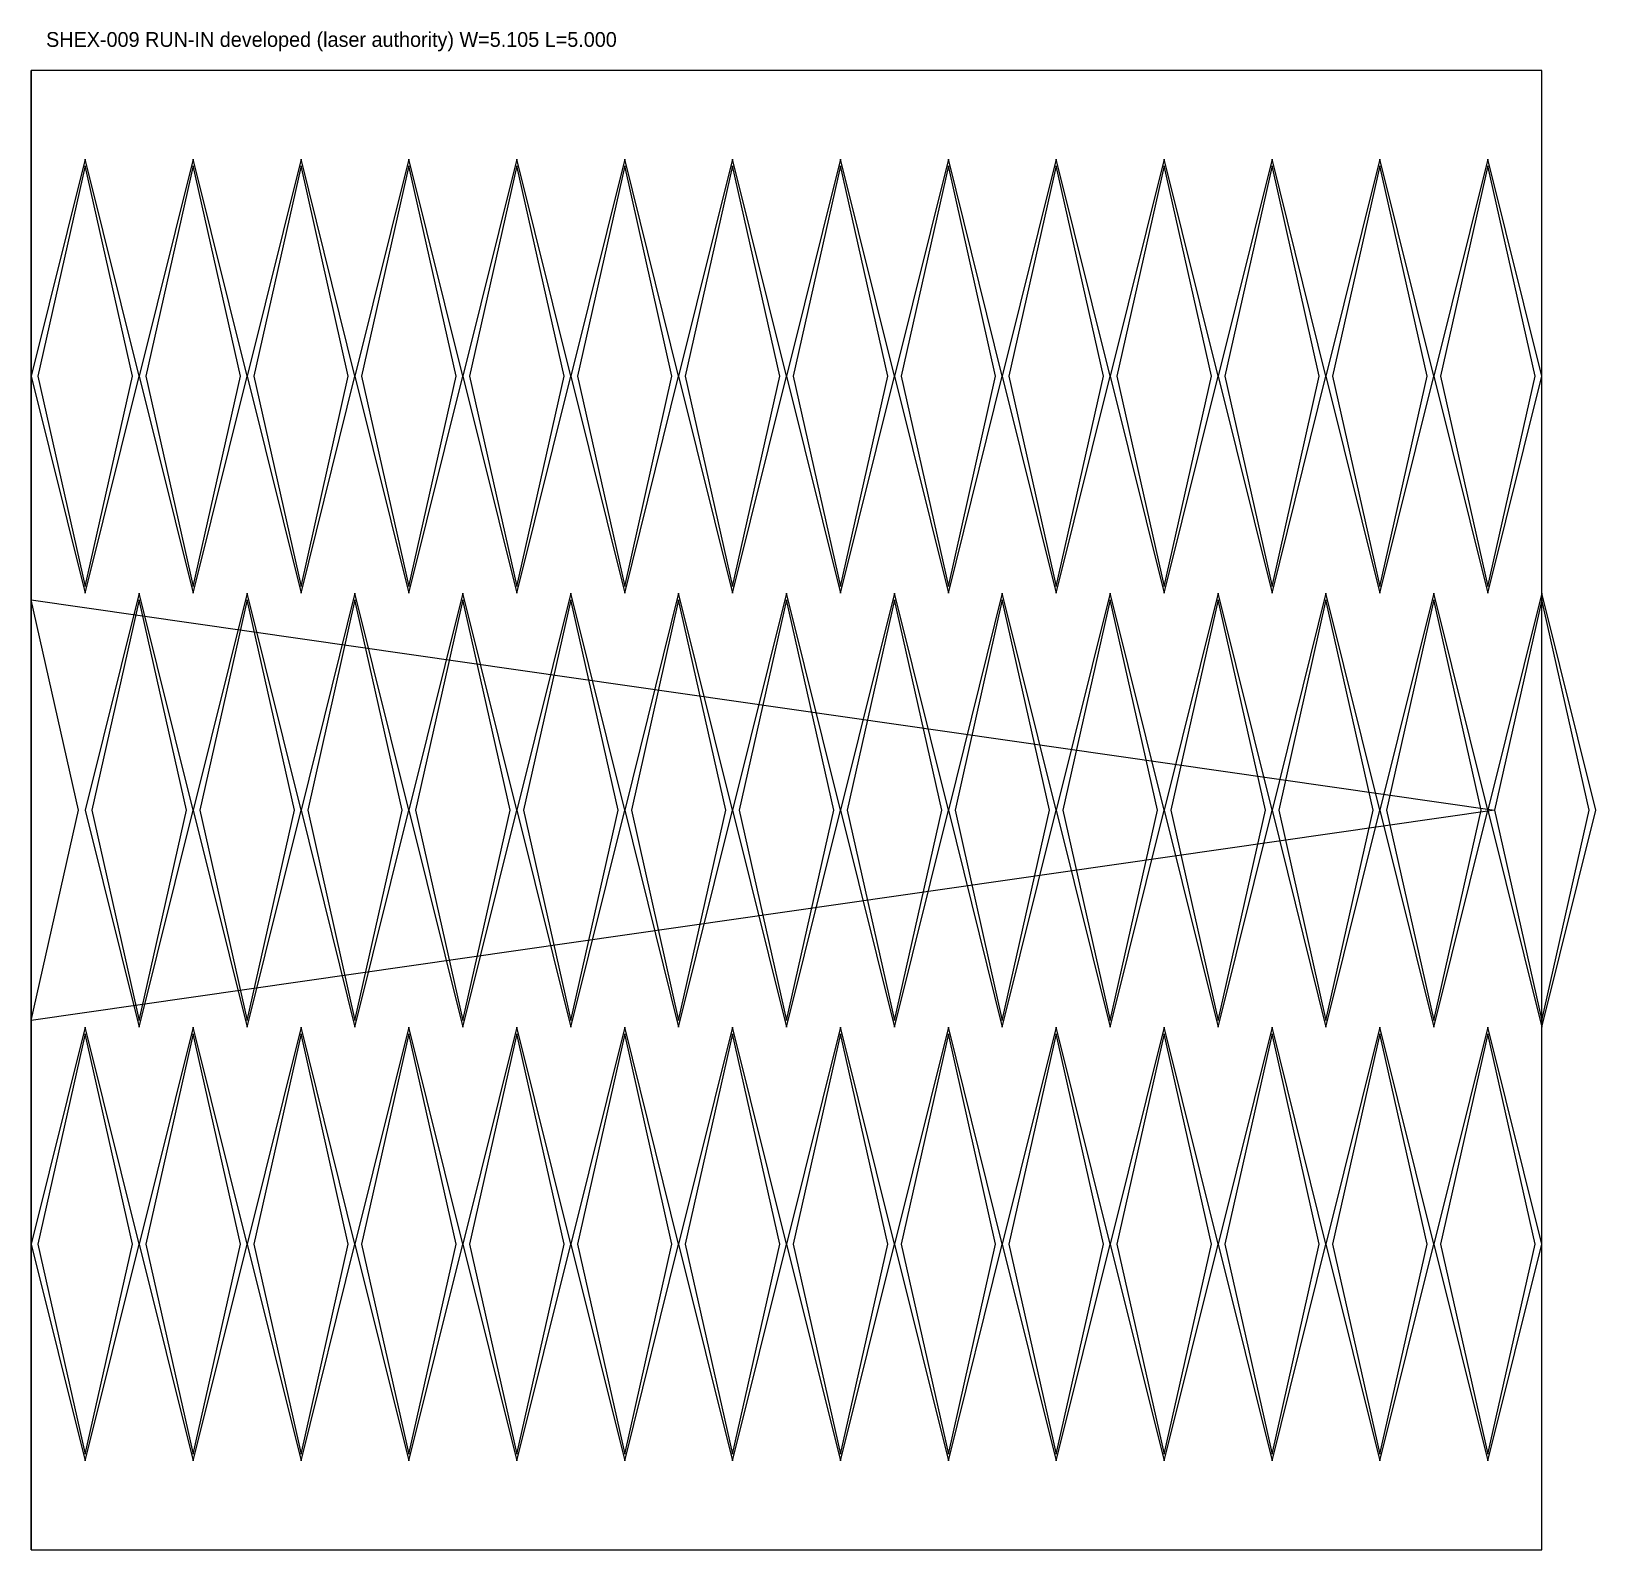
# Model space of a CAD drawing. Header units: metres. Extents: x 0 to 5.29, y 0 to 5.13.
import ezdxf

# ---------------------------------------------------------------- set-up
doc = ezdxf.new("R2010")
doc.units = ezdxf.units.M

msp = doc.modelspace()

# ---------------------------------------------------------------- linework, layer by layer
at = {"layer": 'LASER_KERF'}
for points in [[(0.1823, 3.2558), (0.3421, 3.9667), (0.1823, 4.6775), (0.0225, 3.9667), (0.1823, 3.2558)], [(0.547, 3.2558), (0.7068, 3.9667), (0.547, 4.6775), (0.3871, 3.9667), (0.547, 3.2558)], [(0.9116, 3.2558), (1.0714, 3.9667), (0.9116, 4.6775), (0.7518, 3.9667), (0.9116, 3.2558)], [(1.2763, 3.2558), (1.4361, 3.9667), (1.2763, 4.6775), (1.1164, 3.9667), (1.2763, 3.2558)], [(1.6409, 3.2558), (1.8007, 3.9667), (1.6409, 4.6775), (1.4811, 3.9667), (1.6409, 3.2558)], [(2.0056, 3.2558), (2.1654, 3.9667), (2.0056, 4.6775), (1.8457, 3.9667), (2.0056, 3.2558)], [(2.3702, 3.2558), (2.53, 3.9667), (2.3702, 4.6775), (2.2104, 3.9667), (2.3702, 3.2558)], [(2.7349, 3.2558), (2.8947, 3.9667), (2.7349, 4.6775), (2.575, 3.9667), (2.7349, 3.2558)], [(3.0995, 3.2558), (3.2593, 3.9667), (3.0995, 4.6775), (2.9397, 3.9667), (3.0995, 3.2558)], [(3.4642, 3.2558), (3.624, 3.9667), (3.4642, 4.6775), (3.3043, 3.9667), (3.4642, 3.2558)], [(3.8288, 3.2558), (3.9886, 3.9667), (3.8288, 4.6775), (3.669, 3.9667), (3.8288, 3.2558)], [(4.1935, 3.2558), (4.3533, 3.9667), (4.1935, 4.6775), (4.0336, 3.9667), (4.1935, 3.2558)], [(4.5581, 3.2558), (4.7179, 3.9667), (4.5581, 4.6775), (4.3983, 3.9667), (4.5581, 3.2558)], [(4.9228, 3.2558), (5.0826, 3.9667), (4.9228, 4.6775), (4.7629, 3.9667), (4.9228, 3.2558)], [(0, 1.7892), (0.1598, 2.5), (0, 3.2108), (4.9453, 2.5), (0, 1.7892)], [(0.3646, 1.7892), (0.5245, 2.5), (0.3646, 3.2108), (0.2048, 2.5), (0.3646, 1.7892)], [(0.7293, 1.7892), (0.8891, 2.5), (0.7293, 3.2108), (0.5695, 2.5), (0.7293, 1.7892)], [(1.0939, 1.7892), (1.2538, 2.5), (1.0939, 3.2108), (0.9341, 2.5), (1.0939, 1.7892)], [(1.4586, 1.7892), (1.6184, 2.5), (1.4586, 3.2108), (1.2988, 2.5), (1.4586, 1.7892)], [(1.8232, 1.7892), (1.9831, 2.5), (1.8232, 3.2108), (1.6634, 2.5), (1.8232, 1.7892)], [(2.1879, 1.7892), (2.3477, 2.5), (2.1879, 3.2108), (2.0281, 2.5), (2.1879, 1.7892)], [(2.5525, 1.7892), (2.7124, 2.5), (2.5525, 3.2108), (2.3927, 2.5), (2.5525, 1.7892)], [(2.9172, 1.7892), (3.077, 2.5), (2.9172, 3.2108), (2.7574, 2.5), (2.9172, 1.7892)], [(3.2818, 1.7892), (3.4417, 2.5), (3.2818, 3.2108), (3.122, 2.5), (3.2818, 1.7892)], [(3.6465, 1.7892), (3.8063, 2.5), (3.6465, 3.2108), (3.4867, 2.5), (3.6465, 1.7892)], [(4.0111, 1.7892), (4.171, 2.5), (4.0111, 3.2108), (3.8513, 2.5), (4.0111, 1.7892)], [(4.3758, 1.7892), (4.5356, 2.5), (4.3758, 3.2108), (4.216, 2.5), (4.3758, 1.7892)], [(4.7404, 1.7892), (4.9003, 2.5), (4.7404, 3.2108), (4.5806, 2.5), (4.7404, 1.7892)], [(5.1051, 1.7892), (5.2649, 2.5), (5.1051, 3.2108), (4.9453, 2.5), (5.1051, 1.7892)], [(0.1823, 0.3225), (0.3421, 1.0333), (0.1823, 1.7442), (0.0225, 1.0333), (0.1823, 0.3225)], [(0.547, 0.3225), (0.7068, 1.0333), (0.547, 1.7442), (0.3871, 1.0333), (0.547, 0.3225)], [(0.9116, 0.3225), (1.0714, 1.0333), (0.9116, 1.7442), (0.7518, 1.0333), (0.9116, 0.3225)], [(1.2763, 0.3225), (1.4361, 1.0333), (1.2763, 1.7442), (1.1164, 1.0333), (1.2763, 0.3225)], [(1.6409, 0.3225), (1.8007, 1.0333), (1.6409, 1.7442), (1.4811, 1.0333), (1.6409, 0.3225)], [(2.0056, 0.3225), (2.1654, 1.0333), (2.0056, 1.7442), (1.8457, 1.0333), (2.0056, 0.3225)], [(2.3702, 0.3225), (2.53, 1.0333), (2.3702, 1.7442), (2.2104, 1.0333), (2.3702, 0.3225)], [(2.7349, 0.3225), (2.8947, 1.0333), (2.7349, 1.7442), (2.575, 1.0333), (2.7349, 0.3225)], [(3.0995, 0.3225), (3.2593, 1.0333), (3.0995, 1.7442), (2.9397, 1.0333), (3.0995, 0.3225)], [(3.4642, 0.3225), (3.624, 1.0333), (3.4642, 1.7442), (3.3043, 1.0333), (3.4642, 0.3225)], [(3.8288, 0.3225), (3.9886, 1.0333), (3.8288, 1.7442), (3.669, 1.0333), (3.8288, 0.3225)], [(4.1935, 0.3225), (4.3533, 1.0333), (4.1935, 1.7442), (4.0336, 1.0333), (4.1935, 0.3225)], [(4.5581, 0.3225), (4.7179, 1.0333), (4.5581, 1.7442), (4.3983, 1.0333), (4.5581, 0.3225)], [(4.9228, 0.3225), (5.0826, 1.0333), (4.9228, 1.7442), (4.7629, 1.0333), (4.9228, 0.3225)]]:
    msp.add_lwpolyline(points, dxfattribs=at)
at = {"layer": 'OUTLINE'}
msp.add_lwpolyline([(0, 0), (5.1051, 0), (5.1051, 5), (0, 5), (0, 0)], dxfattribs=at)
at = {"layer": 'SEAM'}
msp.add_line((0, 0), (0, 5), dxfattribs=at)
at = {"layer": 'STRUT_CENTERLINE'}
for p, q in [((0.1823, 4.7), (0, 3.9667)), ((0.3646, 3.9667), (0.1823, 4.7)), ((0.547, 4.7), (0.3646, 3.9667)), ((0.7293, 3.9667), (0.547, 4.7)), ((0.9116, 4.7), (0.7293, 3.9667)), ((1.0939, 3.9667), (0.9116, 4.7)), ((1.2763, 4.7), (1.0939, 3.9667)), ((1.4586, 3.9667), (1.2763, 4.7)), ((1.6409, 4.7), (1.4586, 3.9667)), ((1.8232, 3.9667), (1.6409, 4.7)), ((2.0056, 4.7), (1.8232, 3.9667)), ((2.1879, 3.9667), (2.0056, 4.7)), ((2.3702, 4.7), (2.1879, 3.9667)), ((2.5525, 3.9667), (2.3702, 4.7)), ((2.7349, 4.7), (2.5525, 3.9667)), ((2.9172, 3.9667), (2.7349, 4.7)), ((3.0995, 4.7), (2.9172, 3.9667)), ((3.2818, 3.9667), (3.0995, 4.7)), ((3.4642, 4.7), (3.2818, 3.9667)), ((3.6465, 3.9667), (3.4642, 4.7)), ((3.8288, 4.7), (3.6465, 3.9667)), ((4.0111, 3.9667), (3.8288, 4.7)), ((4.1935, 4.7), (4.0111, 3.9667)), ((4.3758, 3.9667), (4.1935, 4.7)), ((4.5581, 4.7), (4.3758, 3.9667)), ((4.7404, 3.9667), (4.5581, 4.7)), ((4.9228, 4.7), (4.7404, 3.9667)), ((5.1051, 3.9667), (4.9228, 4.7)), ((0, 3.9667), (0.1823, 3.2333)), ((0.1823, 3.2333), (0.3646, 3.9667)), ((0.3646, 3.9667), (0.547, 3.2333)), ((0.547, 3.2333), (0.7293, 3.9667)), ((0.7293, 3.9667), (0.9116, 3.2333)), ((0.9116, 3.2333), (1.0939, 3.9667)), ((1.0939, 3.9667), (1.2763, 3.2333)), ((1.2763, 3.2333), (1.4586, 3.9667)), ((1.4586, 3.9667), (1.6409, 3.2333)), ((1.6409, 3.2333), (1.8232, 3.9667)), ((1.8232, 3.9667), (2.0056, 3.2333)), ((2.0056, 3.2333), (2.1879, 3.9667)), ((2.1879, 3.9667), (2.3702, 3.2333)), ((2.3702, 3.2333), (2.5525, 3.9667)), ((2.5525, 3.9667), (2.7349, 3.2333)), ((2.7349, 3.2333), (2.9172, 3.9667)), ((2.9172, 3.9667), (3.0995, 3.2333)), ((3.0995, 3.2333), (3.2818, 3.9667)), ((3.2818, 3.9667), (3.4642, 3.2333)), ((3.4642, 3.2333), (3.6465, 3.9667)), ((3.6465, 3.9667), (3.8288, 3.2333)), ((3.8288, 3.2333), (4.0111, 3.9667)), ((4.0111, 3.9667), (4.1935, 3.2333)), ((4.1935, 3.2333), (4.3758, 3.9667)), ((4.3758, 3.9667), (4.5581, 3.2333)), ((4.5581, 3.2333), (4.7404, 3.9667)), ((4.7404, 3.9667), (4.9228, 3.2333)), ((4.9228, 3.2333), (5.1051, 3.9667)), ((0.3646, 3.2333), (0.1823, 2.5)), ((0.547, 2.5), (0.3646, 3.2333)), ((0.7293, 3.2333), (0.547, 2.5)), ((0.9116, 2.5), (0.7293, 3.2333)), ((1.0939, 3.2333), (0.9116, 2.5)), ((1.2763, 2.5), (1.0939, 3.2333)), ((1.4586, 3.2333), (1.2763, 2.5)), ((1.6409, 2.5), (1.4586, 3.2333)), ((1.8232, 3.2333), (1.6409, 2.5)), ((2.0056, 2.5), (1.8232, 3.2333)), ((2.1879, 3.2333), (2.0056, 2.5)), ((2.3702, 2.5), (2.1879, 3.2333)), ((2.5525, 3.2333), (2.3702, 2.5)), ((2.7349, 2.5), (2.5525, 3.2333)), ((2.9172, 3.2333), (2.7349, 2.5)), ((3.0995, 2.5), (2.9172, 3.2333)), ((3.2818, 3.2333), (3.0995, 2.5)), ((3.4642, 2.5), (3.2818, 3.2333)), ((3.6465, 3.2333), (3.4642, 2.5)), ((3.8288, 2.5), (3.6465, 3.2333)), ((4.0111, 3.2333), (3.8288, 2.5)), ((4.1935, 2.5), (4.0111, 3.2333)), ((4.3758, 3.2333), (4.1935, 2.5)), ((4.5581, 2.5), (4.3758, 3.2333)), ((4.7404, 3.2333), (4.5581, 2.5)), ((4.9228, 2.5), (4.7404, 3.2333)), ((5.1051, 3.2333), (4.9228, 2.5)), ((5.2874, 2.5), (5.1051, 3.2333)), ((0.1823, 2.5), (0.3646, 1.7667)), ((0.3646, 1.7667), (0.547, 2.5)), ((0.547, 2.5), (0.7293, 1.7667)), ((0.7293, 1.7667), (0.9116, 2.5)), ((0.9116, 2.5), (1.0939, 1.7667)), ((1.0939, 1.7667), (1.2763, 2.5)), ((1.2763, 2.5), (1.4586, 1.7667)), ((1.4586, 1.7667), (1.6409, 2.5)), ((1.6409, 2.5), (1.8232, 1.7667)), ((1.8232, 1.7667), (2.0056, 2.5)), ((2.0056, 2.5), (2.1879, 1.7667)), ((2.1879, 1.7667), (2.3702, 2.5)), ((2.3702, 2.5), (2.5525, 1.7667)), ((2.5525, 1.7667), (2.7349, 2.5)), ((2.7349, 2.5), (2.9172, 1.7667)), ((2.9172, 1.7667), (3.0995, 2.5)), ((3.0995, 2.5), (3.2818, 1.7667)), ((3.2818, 1.7667), (3.4642, 2.5)), ((3.4642, 2.5), (3.6465, 1.7667)), ((3.6465, 1.7667), (3.8288, 2.5)), ((3.8288, 2.5), (4.0111, 1.7667)), ((4.0111, 1.7667), (4.1935, 2.5)), ((4.1935, 2.5), (4.3758, 1.7667)), ((4.3758, 1.7667), (4.5581, 2.5)), ((4.5581, 2.5), (4.7404, 1.7667)), ((4.7404, 1.7667), (4.9228, 2.5)), ((4.9228, 2.5), (5.1051, 1.7667)), ((5.1051, 1.7667), (5.2874, 2.5)), ((0.1823, 1.7667), (0, 1.0333)), ((0.3646, 1.0333), (0.1823, 1.7667)), ((0.547, 1.7667), (0.3646, 1.0333)), ((0.7293, 1.0333), (0.547, 1.7667)), ((0.9116, 1.7667), (0.7293, 1.0333)), ((1.0939, 1.0333), (0.9116, 1.7667)), ((1.2763, 1.7667), (1.0939, 1.0333)), ((1.4586, 1.0333), (1.2763, 1.7667)), ((1.6409, 1.7667), (1.4586, 1.0333)), ((1.8232, 1.0333), (1.6409, 1.7667)), ((2.0056, 1.7667), (1.8232, 1.0333)), ((2.1879, 1.0333), (2.0056, 1.7667)), ((2.3702, 1.7667), (2.1879, 1.0333)), ((2.5525, 1.0333), (2.3702, 1.7667)), ((2.7349, 1.7667), (2.5525, 1.0333)), ((2.9172, 1.0333), (2.7349, 1.7667)), ((3.0995, 1.7667), (2.9172, 1.0333)), ((3.2818, 1.0333), (3.0995, 1.7667)), ((3.4642, 1.7667), (3.2818, 1.0333)), ((3.6465, 1.0333), (3.4642, 1.7667)), ((3.8288, 1.7667), (3.6465, 1.0333)), ((4.0111, 1.0333), (3.8288, 1.7667)), ((4.1935, 1.7667), (4.0111, 1.0333)), ((4.3758, 1.0333), (4.1935, 1.7667)), ((4.5581, 1.7667), (4.3758, 1.0333)), ((4.7404, 1.0333), (4.5581, 1.7667)), ((4.9228, 1.7667), (4.7404, 1.0333)), ((5.1051, 1.0333), (4.9228, 1.7667)), ((0, 1.0333), (0.1823, 0.3)), ((0.1823, 0.3), (0.3646, 1.0333)), ((0.3646, 1.0333), (0.547, 0.3)), ((0.547, 0.3), (0.7293, 1.0333)), ((0.7293, 1.0333), (0.9116, 0.3)), ((0.9116, 0.3), (1.0939, 1.0333)), ((1.0939, 1.0333), (1.2763, 0.3)), ((1.2763, 0.3), (1.4586, 1.0333)), ((1.4586, 1.0333), (1.6409, 0.3)), ((1.6409, 0.3), (1.8232, 1.0333)), ((1.8232, 1.0333), (2.0056, 0.3)), ((2.0056, 0.3), (2.1879, 1.0333)), ((2.1879, 1.0333), (2.3702, 0.3)), ((2.3702, 0.3), (2.5525, 1.0333)), ((2.5525, 1.0333), (2.7349, 0.3)), ((2.7349, 0.3), (2.9172, 1.0333)), ((2.9172, 1.0333), (3.0995, 0.3)), ((3.0995, 0.3), (3.2818, 1.0333)), ((3.2818, 1.0333), (3.4642, 0.3)), ((3.4642, 0.3), (3.6465, 1.0333)), ((3.6465, 1.0333), (3.8288, 0.3)), ((3.8288, 0.3), (4.0111, 1.0333)), ((4.0111, 1.0333), (4.1935, 0.3)), ((4.1935, 0.3), (4.3758, 1.0333)), ((4.3758, 1.0333), (4.5581, 0.3)), ((4.5581, 0.3), (4.7404, 1.0333)), ((4.7404, 1.0333), (4.9228, 0.3)), ((4.9228, 0.3), (5.1051, 1.0333))]:
    msp.add_line(p, q, dxfattribs=at)

# ---------------------------------------------------------------- texts
at = {"layer": 'TEXT'}
msp.add_text('SHEX-009 RUN-IN developed (laser authority) W=5.105 L=5.000', height=0.05, dxfattribs=at).set_placement((0.05, 5.08))

doc.saveas('drawing.dxf')
